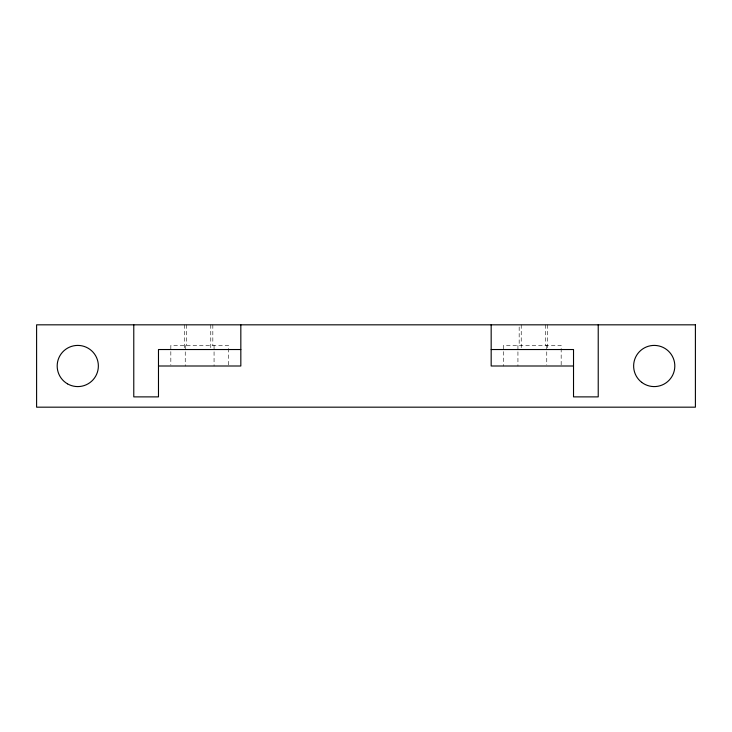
<?xml version="1.0" encoding="UTF-8"?>
<svg xmlns="http://www.w3.org/2000/svg" width="732" height="732" viewBox="0 0 732 732"><rect width="100%" height="100%" fill="white"/><g stroke="black" fill="none" stroke-linecap="round" stroke-linejoin="round"><path stroke-width="0.55" stroke-dasharray="3.66 2.75" d="M561.169 364.92L561.169 345.413L503.524 345.413L503.524 366M547.582 324.825L547.582 348.405M546.758 345.413L546.758 364.92M545.523 324.825L545.523 345.413M521.23 324.825L521.23 348.405M519.171 326.994L519.171 345.413M517.936 345.413L517.936 366M228.476 364.92L228.476 345.413L170.831 345.413L170.831 364.92M214.064 345.413L214.064 366M212.829 324.825L212.829 345.413M210.77 324.825L210.77 348.405M186.477 324.825L186.477 345.413M185.242 345.413L185.242 366M184.418 324.825L184.418 348.405"/><path stroke-width="1.1" d="M240.828 349.53L158.478 349.53L158.478 396.881L133.773 396.881L133.773 324.825M491.172 349.53L573.522 349.53L573.522 396.881L598.227 396.881L598.227 324.825M158.478 366L240.828 366L240.828 324.825M573.522 366L491.172 366L491.172 324.825M695.4 324.825L36.6 324.825L36.6 407.175L695.4 407.175L695.4 324.825M67.481 383.833A20.588 20.588 0 0 0 98.362 366A20.588 20.588 0 0 0 67.481 348.167A20.588 20.588 0 0 0 67.481 383.833M641.689 382.333A20.588 20.588 0 0 0 674.639 368.69A20.588 20.588 0 0 0 646.347 346.977A20.588 20.588 0 0 0 641.689 382.333"/></g></svg>
